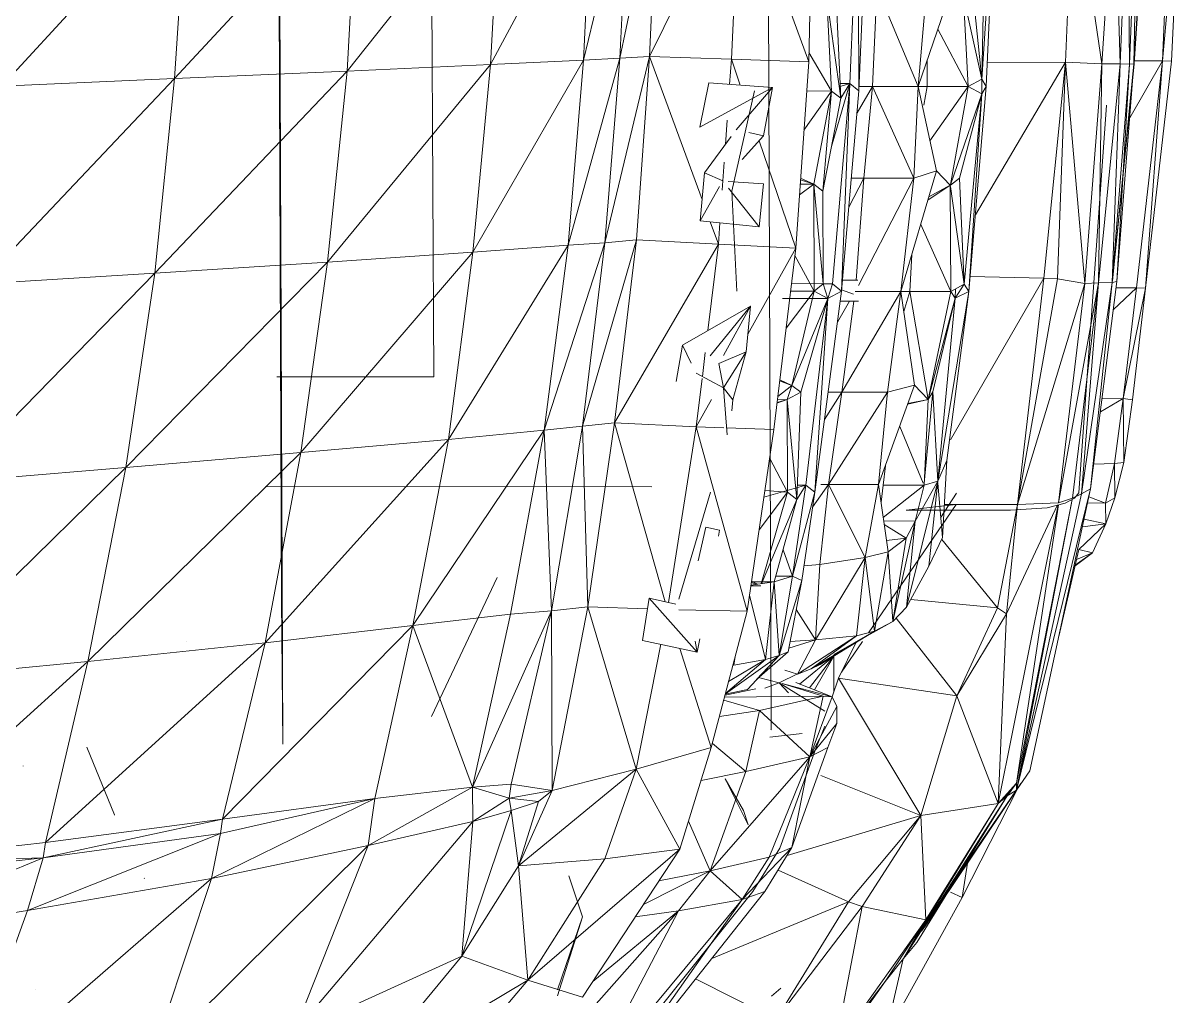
# Model space of a CAD drawing. Header units: inches. Extents: x -4830 to -242, y 9551 to 12925.
# Drawn here: x -1913.04 to -1893.44, y 12405.01 to 12421.48 of the extents above; entities that cross this region are included whole.
import ezdxf

# ---------------------------------------------------------------- set-up
doc = ezdxf.new("R2010")
doc.units = ezdxf.units.IN
doc.header["$MEASUREMENT"] = 0
for name, color, linetype, lineweight in [('0-1', 7, 'Continuous', 5), ('0-2', 7, 'Continuous', 9), ('A-GENM', 5, 'Continuous', 9)]:
    doc.layers.add(name, color=color, linetype=linetype, lineweight=lineweight)

# ---------------------------------------------------------------- blocks, each defined once
blk = doc.blocks.new('Land_Rover_Evoque_-_SUV_Car_Vehicle_Automobile_13067 - Land Rover EVOQUE_dwg-V128-FLOOR PLAN - 2ND FLOOR')
at = {"layer": 'A-GENM'}
for p, q in [((0.07983, 2.5898), (0.16174, 2.58627)), ((0.07983, 2.5898), (0.1615, 2.58237)), ((0.07968, 2.58585), (0.1615, 2.58237)), ((0.16174, 2.58627), (0.1615, 2.58237)), ((0.25932, 2.57505), (0.1615, 2.58237)), ((0.16161, 2.57019), (0.1615, 2.58237)), ((0.1615, 2.58237), (0.186, 2.56826)), ((0.1615, 2.58237), (0.25907, 2.57112)), ((0.16174, 2.58627), (0.25932, 2.57505)), ((0.07965, 2.57161), (0.16285, 2.57008)), ((0.07965, 2.57161), (0.16292, 2.56809)), ((0.07971, 2.57553), (0.16279, 2.57014)), ((0.07971, 2.57553), (0.16285, 2.57008)), ((0.25932, 2.57505), (0.25907, 2.57112)), ((0.25932, 2.57505), (0.30719, 2.5694)), ((0.25932, 2.57505), (0.30671, 2.5655)), ((0.16292, 2.56809), (0.07959, 2.56763)), ((0.07959, 2.56763), (0.16285, 2.56414)), ((0.16279, 2.57014), (0.16021, 2.57025)), ((0.2562, 2.56081), (0.16279, 2.57014)), ((0.16285, 2.57008), (0.25637, 2.56273)), ((0.16285, 2.57008), (0.2562, 2.56081)), ((0.16285, 2.57008), (0.16292, 2.56809)), ((0.16292, 2.56809), (0.16285, 2.56414)), ((0.16292, 2.56809), (0.25637, 2.56273)), ((0.16292, 2.56809), (0.25681, 2.56073)), ((0.25907, 2.56239), (0.25907, 2.57112)), ((0.25907, 2.57112), (0.26851, 2.56119)), ((0.25907, 2.57112), (0.30671, 2.5655)), ((0.30719, 2.5694), (0.30671, 2.5655)), ((0.30719, 2.5694), (0.33419, 2.56566)), ((0.07948, 2.56174), (0.16285, 2.56414)), ((0.07948, 2.56174), (0.1628, 2.55628)), ((0.1628, 2.55628), (0.16285, 2.56414)), ((0.25681, 2.56073), (0.16285, 2.56414)), ((0.16285, 2.56414), (0.25701, 2.55486)), ((0.25637, 2.56273), (0.3455, 2.55145)), ((0.25637, 2.56273), (0.25681, 2.56073)), ((0.33419, 2.56566), (0.30671, 2.5655)), ((0.30681, 2.55635), (0.30671, 2.5655)), ((0.30671, 2.5655), (0.31234, 2.55565)), ((0.30671, 2.5655), (0.33468, 2.56172)), ((0.33419, 2.56566), (0.34941, 2.56179)), ((0.33419, 2.56566), (0.33468, 2.56172)), ((0.34941, 2.56179), (0.33468, 2.56172)), ((0.33488, 2.55279), (0.33468, 2.56172)), ((0.33468, 2.56172), (0.35162, 2.55789)), ((0.34941, 2.56179), (0.36049, 2.55798)), ((0.34941, 2.56179), (0.35162, 2.55789)), ((0.18061, 2.5582), (0.34726, 2.54644)), ((0.25681, 2.56073), (0.25701, 2.55486)), ((0.25681, 2.56073), (0.3455, 2.55145)), ((0.25681, 2.56073), (0.34764, 2.54751)), ((0.34896, 2.55071), (0.35162, 2.55789)), ((0.35162, 2.55789), (0.3515, 2.55016)), ((0.36049, 2.55798), (0.35162, 2.55789)), ((0.36049, 2.55798), (0.35859, 2.54863)), ((0.37305, 2.55218), (0.36049, 2.55798)), ((0.36049, 2.55798), (0.37157, 2.5463)), ((0.36049, 2.55798), (0.36176, 2.54795)), ((0.1628, 2.55628), (0.07933, 2.54413)), ((0.1628, 2.55628), (0.16218, 2.54067)), ((0.1628, 2.55628), (0.25719, 2.54894)), ((0.1628, 2.55628), (0.25701, 2.55486)), ((0.25719, 2.54894), (0.25701, 2.55486)), ((0.35146, 2.53769), (0.25701, 2.55486)), ((0.25701, 2.55486), (0.34764, 2.54751)), ((0.25701, 2.55486), (0.34955, 2.54358)), ((0.37305, 2.55218), (0.37157, 2.5463)), ((0.37909, 2.54423), (0.37305, 2.55218)), ((0.37305, 2.55218), (0.37828, 2.54478)), ((0.37305, 2.55218), (0.37581, 2.54534)), ((0.25719, 2.54894), (0.16218, 2.54067)), ((0.25719, 2.54894), (0.2552, 2.53718)), ((0.25719, 2.54894), (0.35146, 2.53769)), ((0.25719, 2.54894), (0.35217, 2.52006)), ((0.3455, 2.55145), (0.46676, 2.52537)), ((0.3455, 2.55145), (0.34764, 2.54751)), ((0.3455, 2.55145), (0.47494, 2.51953)), ((0.34764, 2.54751), (0.34955, 2.54358)), ((0.34764, 2.54751), (0.47494, 2.51953)), ((0.07933, 2.54413), (0.16218, 2.54067)), ((0.34954, 2.54448), (0.34726, 2.54644)), ((0.35159, 2.54053), (0.34954, 2.54448)), ((0.35146, 2.53769), (0.34955, 2.54358)), ((0.35006, 2.54348), (0.47494, 2.51953)), ((0.35006, 2.54348), (0.47207, 2.51951)), ((0.40898, 2.5378), (0.37157, 2.5463)), ((0.16229, 2.50703), (0.16218, 2.54067)), ((0.16218, 2.54067), (0.22771, 2.5019)), ((0.16218, 2.54067), (0.25496, 2.53132)), ((0.16218, 2.54067), (0.2552, 2.53718)), ((0.25496, 2.53132), (0.2552, 2.53718)), ((0.35217, 2.52006), (0.2552, 2.53718)), ((0.35146, 2.53769), (0.35217, 2.52006)), ((0.35361, 2.5327), (0.35159, 2.54053)), ((0.35235, 2.53756), (0.47207, 2.51951)), ((0.35236, 2.53751), (0.48072, 2.51167)), ((0.35244, 2.53723), (0.39929, 2.51525)), ((0.35462, 2.51703), (0.35361, 2.5327)), ((0.25429, 2.49963), (0.25496, 2.53132)), ((0.25496, 2.53132), (0.32446, 2.49115)), ((0.25496, 2.53132), (0.35217, 2.52006)), ((0.47494, 2.51953), (0.46676, 2.52537)), ((0.35219, 2.48856), (0.35217, 2.52006)), ((0.35217, 2.52006), (0.39929, 2.51525)), ((0.35217, 2.52006), (0.39658, 2.51133)), ((0.35462, 2.51703), (0.35461, 2.47208)), ((0.47494, 2.51953), (0.47207, 2.51951)), ((0.47746, 2.5156), (0.47207, 2.51951)), ((0.48072, 2.51167), (0.47207, 2.51951)), ((0.52907, 2.4826), (0.47217, 2.52149)), ((0.47494, 2.51953), (0.47217, 2.52149)), ((0.47746, 2.51564), (0.47281, 2.51884)), ((0.52109, 2.49625), (0.47385, 2.52031)), ((0.47881, 2.51397), (0.47483, 2.517)), ((0.52907, 2.4826), (0.47494, 2.51953)), ((0.53308, 2.48065), (0.47494, 2.51953)), ((0.47746, 2.5156), (0.47494, 2.51953)), ((0.39929, 2.51525), (0.39658, 2.51133)), ((0.48072, 2.51167), (0.39929, 2.51525)), ((0.43442, 2.49387), (0.39929, 2.51525)), ((0.53555, 2.47868), (0.47746, 2.5156)), ((0.54048, 2.47675), (0.47746, 2.5156)), ((0.54736, 2.47091), (0.47746, 2.5156)), ((0.47746, 2.5156), (0.48072, 2.51167)), ((0.08768, 2.51018), (0.17256, 2.50659)), ((0.08768, 2.51018), (0.16936, 2.50463)), ((0.36724, 2.48739), (0.39658, 2.51133)), ((0.39299, 2.47408), (0.39658, 2.51133)), ((0.43442, 2.49387), (0.39658, 2.51133)), ((0.48072, 2.51167), (0.43442, 2.49387)), ((0.54736, 2.47091), (0.48072, 2.51167)), ((0.53076, 2.48059), (0.48072, 2.51167)), ((0.48072, 2.51167), (0.48596, 2.47842)), ((0.09091, 2.5063), (0.16936, 2.50463)), ((0.16936, 2.50463), (0.13, 2.50055)), ((0.16936, 2.50463), (0.1332, 2.49666)), ((0.16936, 2.50463), (0.17256, 2.50659)), ((0.16936, 2.50463), (0.17575, 2.50464)), ((0.16936, 2.50463), (0.17257, 2.49879)), ((0.17256, 2.50659), (0.26065, 2.49909)), ((0.17256, 2.50659), (0.17575, 2.50464)), ((0.17575, 2.50464), (0.17257, 2.49879)), ((0.17575, 2.50464), (0.21198, 2.495)), ((0.17575, 2.50464), (0.26065, 2.49909)), ((0.17575, 2.50464), (0.25748, 2.49713)), ((0.17575, 2.50464), (0.21483, 2.49115)), ((0.17257, 2.49879), (0.1332, 2.49666)), ((0.17257, 2.49879), (0.14797, 2.48571)), ((0.17257, 2.49879), (0.21465, 2.49115)), ((0.17257, 2.49879), (0.19589, 2.48235)), ((0.17257, 2.49879), (0.17257, 2.48117)), ((0.25748, 2.49713), (0.21198, 2.495)), ((0.25748, 2.49713), (0.21553, 2.49115)), ((0.26065, 2.49909), (0.25748, 2.49713)), ((0.25748, 2.49713), (0.26067, 2.49128)), ((0.25748, 2.49713), (0.2636, 2.49324)), ((0.26065, 2.49909), (0.3333, 2.4896)), ((0.26065, 2.49909), (0.34213, 2.48572)), ((0.26065, 2.49909), (0.2636, 2.49324)), ((0.52109, 2.49625), (0.5064, 2.49849)), ((0.21498, 2.49115), (0.21198, 2.495)), ((0.2636, 2.49324), (0.25953, 2.49338)), ((0.2636, 2.49324), (0.26067, 2.49128)), ((0.30386, 2.48361), (0.2636, 2.49324)), ((0.30707, 2.48165), (0.2636, 2.49324)), ((0.34213, 2.48572), (0.2636, 2.49324)), ((0.34738, 2.4937), (0.35791, 2.48688)), ((0.35461, 2.47208), (0.35227, 2.49362)), ((0.40741, 2.45586), (0.35227, 2.49362)), ((0.43442, 2.49387), (0.40103, 2.4678)), ((0.43442, 2.49387), (0.42681, 2.44302)), ((0.48596, 2.47842), (0.43442, 2.49387)), ((0.51882, 2.49115), (0.52109, 2.49625)), ((0.58053, 2.46327), (0.52109, 2.49625)), ((0.13322, 2.4908), (0.17261, 2.47722)), ((0.21504, 2.49108), (0.20882, 2.4852)), ((0.26067, 2.49128), (0.21504, 2.49108)), ((0.21504, 2.49108), (0.21996, 2.48189)), ((0.21504, 2.49108), (0.2215, 2.48143)), ((0.26039, 2.49115), (0.23182, 2.47836)), ((0.30707, 2.48165), (0.26067, 2.49128)), ((0.26067, 2.49115), (0.26067, 2.47369)), ((0.3333, 2.4896), (0.36641, 2.48778)), ((0.34213, 2.48572), (0.3333, 2.4896)), ((0.34307, 2.4858), (0.36641, 2.48778)), ((0.36641, 2.48778), (0.3787, 2.48194)), ((0.17261, 2.47722), (0.20882, 2.4852)), ((0.26072, 2.46977), (0.20882, 2.4852)), ((0.212, 2.47543), (0.20882, 2.4852)), ((0.34213, 2.48572), (0.30386, 2.48361)), ((0.30707, 2.48165), (0.30386, 2.48361)), ((0.34307, 2.47991), (0.30386, 2.48361)), ((0.34387, 2.47984), (0.34213, 2.48572)), ((0.35933, 2.47598), (0.34213, 2.48572)), ((0.34213, 2.48572), (0.39639, 2.47221)), ((0.34213, 2.48572), (0.3787, 2.48194)), ((0.13003, 2.48098), (0.17261, 2.47722)), ((0.17261, 2.47722), (0.13004, 2.45951)), ((0.16127, 2.48113), (0.17257, 2.48117)), ((0.17253, 2.48117), (0.17252, 2.47722)), ((0.18061, 2.47978), (0.17257, 2.48117)), ((0.17261, 2.47722), (0.17261, 2.45769)), ((0.17261, 2.47722), (0.212, 2.47543)), ((0.30707, 2.48165), (0.26067, 2.47369)), ((0.30094, 2.47576), (0.30707, 2.48165)), ((0.30707, 2.48165), (0.34387, 2.47984)), ((0.30707, 2.48165), (0.30882, 2.47291)), ((0.30707, 2.48165), (0.30916, 2.47279)), ((0.34307, 2.4795), (0.31868, 2.46934)), ((0.34387, 2.47984), (0.34386, 2.46226)), ((0.34387, 2.47984), (0.35933, 2.47598)), ((0.34387, 2.47984), (0.35781, 2.46226)), ((0.39639, 2.47221), (0.3787, 2.48194)), ((0.48596, 2.47842), (0.42681, 2.44302)), ((0.48596, 2.47842), (0.4687, 2.43544)), ((0.53076, 2.48059), (0.48596, 2.47842)), ((0.52496, 2.45314), (0.48596, 2.47842)), ((0.48596, 2.47842), (0.523, 2.44728)), ((0.48596, 2.47842), (0.50306, 2.42093)), ((0.53076, 2.48059), (0.52496, 2.45314)), ((0.54736, 2.47091), (0.53076, 2.48059)), ((0.55718, 2.46311), (0.53076, 2.48059)), ((0.58524, 2.44168), (0.53076, 2.48059)), ((0.53308, 2.48065), (0.53555, 2.47868)), ((0.17261, 2.45769), (0.212, 2.47543)), ((0.212, 2.47543), (0.212, 2.45392)), ((0.212, 2.47543), (0.25811, 2.45156)), ((0.212, 2.47543), (0.26072, 2.46977)), ((0.24476, 2.47451), (0.26067, 2.47369)), ((0.26063, 2.47369), (0.26063, 2.4698)), ((0.26931, 2.47105), (0.26067, 2.47369)), ((0.26072, 2.46977), (0.30094, 2.47576)), ((0.30094, 2.47576), (0.34366, 2.46029)), ((0.3039, 2.46404), (0.30094, 2.47576)), ((0.35933, 2.47598), (0.35932, 2.46247)), ((0.35933, 2.47598), (0.3667, 2.47209)), ((0.35933, 2.47598), (0.40254, 2.46636)), ((0.35933, 2.47598), (0.39639, 2.47221)), ((0.3667, 2.47209), (0.36078, 2.46267)), ((0.37263, 2.46432), (0.3667, 2.47209)), ((0.3667, 2.47209), (0.36776, 2.46364)), ((0.3667, 2.47209), (0.40254, 2.46636)), ((0.40254, 2.46636), (0.39639, 2.47221)), ((0.54048, 2.47675), (0.54736, 2.47091)), ((0.26072, 2.45021), (0.26072, 2.46977)), ((0.26072, 2.46977), (0.30391, 2.4445)), ((0.26072, 2.46977), (0.3039, 2.46404)), ((0.54736, 2.47091), (0.55718, 2.46311)), ((0.58053, 2.46327), (0.54752, 2.47078)), ((0.30391, 2.4445), (0.3039, 2.46404)), ((0.34366, 2.43876), (0.3039, 2.46404)), ((0.3039, 2.46404), (0.34366, 2.46029)), ((0.33563, 2.4632), (0.34386, 2.46226)), ((0.34366, 2.46029), (0.37263, 2.46432)), ((0.35127, 2.46135), (0.34386, 2.46226)), ((0.37263, 2.46432), (0.40254, 2.46636)), ((0.37506, 2.45451), (0.37263, 2.46432)), ((0.37263, 2.46432), (0.40672, 2.45856)), ((0.41675, 2.44099), (0.40254, 2.46636)), ((0.40672, 2.45856), (0.40254, 2.46636)), ((0.55718, 2.46311), (0.57927, 2.44756)), ((0.55718, 2.46311), (0.58524, 2.44168)), ((0.13004, 2.45951), (0.17261, 2.45769)), ((0.17261, 2.45769), (0.212, 2.45392)), ((0.17261, 2.45769), (0.17261, 2.4519)), ((0.17261, 2.45769), (0.1839, 2.451)), ((0.34366, 2.43876), (0.34366, 2.46029)), ((0.37506, 2.45451), (0.34366, 2.46029)), ((0.37506, 2.45451), (0.40672, 2.45856)), ((0.40672, 2.45856), (0.42094, 2.43515)), ((0.40672, 2.45856), (0.41675, 2.44099)), ((0.4087, 2.45074), (0.40672, 2.45856)), ((0.42292, 2.43126), (0.40672, 2.45856)), ((0.17451, 2.45182), (0.0878, 2.45541)), ((0.212, 2.45392), (0.25582, 2.45058)), ((0.212, 2.45392), (0.212, 2.44855)), ((0.212, 2.45392), (0.22447, 2.44746)), ((0.34366, 2.43876), (0.37506, 2.45451)), ((0.37801, 2.43496), (0.37506, 2.45451)), ((0.37506, 2.45451), (0.4087, 2.45074)), ((0.37506, 2.45451), (0.41041, 2.43316)), ((0.4243, 2.44429), (0.41114, 2.4533)), ((0.52496, 2.45314), (0.523, 2.44728)), ((0.58524, 2.44168), (0.52496, 2.45314)), ((0.57353, 2.41617), (0.52496, 2.45314)), ((0.091, 2.4515), (0.17451, 2.45182)), ((0.17131, 2.44788), (0.091, 2.4515)), ((0.17131, 2.44788), (0.17451, 2.45182)), ((0.17131, 2.44369), (0.17131, 2.44788)), ((0.17131, 2.44788), (0.17263, 2.44375)), ((0.17131, 2.44369), (0.17131, 2.44788)), ((0.17131, 2.44788), (0.17758, 2.44398)), ((0.17131, 2.44788), (0.19831, 2.44001)), ((0.17131, 2.44788), (0.25732, 2.44039)), ((0.17131, 2.44788), (0.26051, 2.44431)), ((0.17451, 2.45182), (0.26051, 2.44431)), ((0.25582, 2.45135), (0.25582, 2.44472)), ((0.26184, 2.44947), (0.26001, 2.44433)), ((0.26489, 2.45166), (0.26489, 2.44373)), ((0.26489, 2.44966), (0.30391, 2.4445)), ((0.26489, 2.44777), (0.2738, 2.44255)), ((0.42514, 2.42539), (0.4087, 2.45074)), ((0.4087, 2.45074), (0.41041, 2.43316)), ((0.4087, 2.45074), (0.42292, 2.43126)), ((0.42681, 2.44302), (0.4114, 2.45068)), ((0.4114, 2.45068), (0.42681, 2.44302)), ((0.523, 2.44728), (0.50942, 2.41702)), ((0.57353, 2.41617), (0.523, 2.44728)), ((0.54735, 2.38851), (0.523, 2.44728)), ((0.17758, 2.44398), (0.13121, 2.44187)), ((0.17758, 2.44398), (0.1344, 2.43797)), ((0.17758, 2.44398), (0.17452, 2.44008)), ((0.17758, 2.44398), (0.2176, 2.43632)), ((0.25732, 2.44039), (0.26051, 2.44431)), ((0.34689, 2.43288), (0.26051, 2.44431)), ((0.26372, 2.43845), (0.26051, 2.44431)), ((0.30391, 2.4445), (0.3039, 2.43857)), ((0.30391, 2.4445), (0.31567, 2.43701)), ((0.30391, 2.4445), (0.34366, 2.43876)), ((0.43486, 2.44026), (0.42681, 2.44302)), ((0.43486, 2.44026), (0.42681, 2.44302)), ((0.43905, 2.44227), (0.43486, 2.44027)), ((0.44641, 2.4423), (0.43905, 2.44227)), ((0.46063, 2.43064), (0.43905, 2.44227)), ((0.44641, 2.4423), (0.45673, 2.43846)), ((0.46063, 2.43064), (0.44641, 2.4423)), ((0.1344, 2.43797), (0.17452, 2.44008)), ((0.15801, 2.43031), (0.17452, 2.44008)), ((0.17452, 2.44008), (0.17444, 2.42936)), ((0.21454, 2.4324), (0.17452, 2.44008)), ((0.19133, 2.42818), (0.17452, 2.44008)), ((0.2176, 2.43632), (0.17452, 2.44008)), ((0.25732, 2.44039), (0.26372, 2.43845)), ((0.25732, 2.44039), (0.25734, 2.43645)), ((0.26372, 2.43845), (0.25734, 2.43645)), ((0.26372, 2.43845), (0.26054, 2.43257)), ((0.26372, 2.43845), (0.2637, 2.4189)), ((0.26372, 2.43845), (0.30398, 2.42687)), ((0.34396, 2.42896), (0.26372, 2.43845)), ((0.26372, 2.43845), (0.30104, 2.42293)), ((0.26372, 2.43845), (0.34689, 2.43288)), ((0.34365, 2.43544), (0.34366, 2.43876)), ((0.34366, 2.43876), (0.35344, 2.4319)), ((0.34366, 2.43876), (0.37801, 2.43496)), ((0.43247, 2.44108), (0.41748, 2.44102)), ((0.41748, 2.44102), (0.41903, 2.43782)), ((0.41748, 2.44102), (0.4294, 2.42625)), ((0.41748, 2.44102), (0.43107, 2.43053)), ((0.41748, 2.44102), (0.43192, 2.43272)), ((0.42094, 2.43515), (0.41906, 2.43776)), ((0.42876, 2.42462), (0.43486, 2.44027)), ((0.43486, 2.44027), (0.42923, 2.41877)), ((0.43486, 2.44027), (0.43461, 2.43638)), ((0.46063, 2.43064), (0.43486, 2.44027)), ((0.45673, 2.43846), (0.49968, 2.42301)), ((0.46063, 2.43064), (0.45673, 2.43846)), ((0.21454, 2.4324), (0.21201, 2.42674)), ((0.21268, 2.4267), (0.21454, 2.4324)), ((0.25734, 2.43645), (0.21454, 2.4324)), ((0.21454, 2.4324), (0.2176, 2.43632)), ((0.21454, 2.4324), (0.26054, 2.43257)), ((0.21455, 2.42657), (0.21454, 2.4324)), ((0.21454, 2.4324), (0.21913, 2.42625)), ((0.25734, 2.43645), (0.2176, 2.43632)), ((0.24515, 2.42428), (0.26054, 2.43257)), ((0.25731, 2.4228), (0.25734, 2.43645)), ((0.25734, 2.43645), (0.26054, 2.43257)), ((0.26054, 2.43257), (0.26053, 2.42241)), ((0.30104, 2.42293), (0.26054, 2.43257)), ((0.27651, 2.42047), (0.26054, 2.43257)), ((0.34396, 2.42896), (0.34689, 2.43288)), ((0.38492, 2.42719), (0.34689, 2.43288)), ((0.38299, 2.42325), (0.34689, 2.43288)), ((0.37856, 2.42814), (0.37801, 2.43496)), ((0.37801, 2.43496), (0.41041, 2.43316)), ((0.39742, 2.42483), (0.41041, 2.43316)), ((0.42514, 2.42539), (0.41041, 2.43316)), ((0.41041, 2.43316), (0.414, 2.42171)), ((0.41041, 2.43316), (0.41109, 2.42226)), ((0.42292, 2.43126), (0.42094, 2.43515)), ((0.42883, 2.41757), (0.44109, 2.43717)), ((0.42923, 2.41877), (0.43461, 2.43638)), ((0.46063, 2.43064), (0.43461, 2.43638)), ((0.43461, 2.43638), (0.44071, 2.409)), ((0.43462, 2.43544), (0.43504, 2.394)), ((0.44747, 2.43719), (0.45704, 2.43332)), ((0.45704, 2.43332), (0.49998, 2.41786)), ((0.16195, 2.43023), (0.08042, 2.43188)), ((0.08042, 2.43188), (0.16195, 2.43023)), ((0.11865, 2.41441), (0.16195, 2.43023)), ((0.1609, 2.39698), (0.16195, 2.43023)), ((0.2421, 2.42465), (0.16195, 2.43023)), ((0.16195, 2.43023), (0.2421, 2.42465)), ((0.34396, 2.42533), (0.34396, 2.42896)), ((0.34396, 2.42896), (0.3501, 2.42509)), ((0.34396, 2.42896), (0.34912, 2.4109)), ((0.34396, 2.42896), (0.38299, 2.42325)), ((0.42514, 2.42539), (0.42292, 2.43126)), ((0.46063, 2.43064), (0.44071, 2.409)), ((0.45217, 2.41356), (0.45067, 2.42742)), ((0.46063, 2.43064), (0.46697, 2.40324)), ((0.46063, 2.43064), (0.5097, 2.38783)), ((0.46063, 2.43064), (0.50383, 2.41324)), ((0.46063, 2.43064), (0.49968, 2.42301)), ((0.19586, 2.40889), (0.2421, 2.42465)), ((0.24031, 2.39141), (0.2421, 2.42465)), ((0.32001, 2.41517), (0.2421, 2.42465)), ((0.27907, 2.40404), (0.2421, 2.42465)), ((0.2421, 2.42465), (0.32001, 2.41517)), ((0.30104, 2.42293), (0.29869, 2.41777)), ((0.29914, 2.41771), (0.30104, 2.42293)), ((0.30104, 2.42293), (0.30398, 2.42687)), ((0.30717, 2.42099), (0.30104, 2.42293)), ((0.3058, 2.4169), (0.30104, 2.42293)), ((0.3501, 2.42509), (0.30398, 2.42687)), ((0.30717, 2.42099), (0.30398, 2.42687)), ((0.3501, 2.42509), (0.30717, 2.42099)), ((0.3501, 2.42509), (0.34692, 2.42115)), ((0.3501, 2.42509), (0.38545, 2.41543)), ((0.3501, 2.42509), (0.38626, 2.40996)), ((0.3717, 2.41919), (0.38299, 2.42325)), ((0.38299, 2.42325), (0.38298, 2.41611)), ((0.38492, 2.42719), (0.38299, 2.42325)), ((0.38299, 2.42325), (0.38545, 2.41543)), ((0.38299, 2.42325), (0.41709, 2.41752)), ((0.38492, 2.42719), (0.4156, 2.4214)), ((0.38492, 2.42719), (0.41709, 2.41752)), ((0.42514, 2.42539), (0.42343, 2.41996)), ((0.42501, 2.42545), (0.42883, 2.41757)), ((0.49968, 2.42301), (0.5186, 2.41139)), ((0.50383, 2.41324), (0.49968, 2.42301)), ((0.52203, 2.4016), (0.49968, 2.42301)), ((0.30717, 2.42099), (0.34692, 2.42115)), ((0.30717, 2.42099), (0.30718, 2.41673)), ((0.30717, 2.42099), (0.30843, 2.41658)), ((0.30717, 2.42099), (0.30872, 2.41655)), ((0.33218, 2.41339), (0.34692, 2.42115)), ((0.34692, 2.42115), (0.34623, 2.41132)), ((0.38628, 2.40983), (0.34692, 2.42115)), ((0.36316, 2.40884), (0.34692, 2.42115)), ((0.38545, 2.41543), (0.41709, 2.41752)), ((0.4156, 2.4214), (0.42738, 2.40779)), ((0.4156, 2.4214), (0.41709, 2.41752)), ((0.42738, 2.40779), (0.41709, 2.41752)), ((0.41709, 2.41752), (0.43181, 2.4039)), ((0.41882, 2.41165), (0.41709, 2.41752)), ((0.41709, 2.41752), (0.43357, 2.39439)), ((0.42883, 2.41757), (0.42665, 2.40867)), ((0.42883, 2.41757), (0.43323, 2.4215)), ((0.42883, 2.41757), (0.43094, 2.42075)), ((0.4311, 2.4113), (0.42883, 2.41757)), ((0.49998, 2.41786), (0.51863, 2.40619)), ((0.56004, 2.41819), (0.56348, 2.41427)), ((-0.44708, 2.41074), (0.44898, 2.41403)), ((0.17098, 2.38721), (0.17302, 2.41461)), ((0.17302, 2.41461), (0.19377, 2.41078)), ((0.17302, 2.41461), (0.19, 2.38339)), ((0.17302, 2.41461), (0.1912, 2.39903)), ((0.31928, 2.39489), (0.32001, 2.41517)), ((0.39803, 2.40371), (0.32001, 2.41517)), ((0.32001, 2.41517), (0.39803, 2.40371)), ((0.38545, 2.41543), (0.38544, 2.40556)), ((0.38545, 2.41543), (0.38694, 2.40534)), ((0.38545, 2.41543), (0.41882, 2.41165)), ((0.44898, 2.41403), (0.44908, 2.41396)), ((0.5097, 2.38783), (0.50383, 2.41324)), ((0.50383, 2.41324), (0.52203, 2.4016)), ((0.57353, 2.41617), (0.55616, 2.3815)), ((0.19238, 2.40444), (0.19377, 2.41078)), ((0.2039, 2.40163), (0.19377, 2.41078)), ((0.21439, 2.41084), (0.21334, 2.39565)), ((0.21439, 2.41084), (0.2329, 2.40896)), ((0.21633, 2.39577), (0.2329, 2.40896)), ((0.2329, 2.40896), (0.23025, 2.38353)), ((0.38651, 2.40824), (0.38518, 2.4056)), ((0.38576, 2.40552), (0.38657, 2.40784)), ((0.38718, 2.40531), (0.38718, 2.40957)), ((0.39123, 2.40471), (0.41882, 2.41165)), ((0.4213, 2.39795), (0.41882, 2.41165)), ((0.41882, 2.41165), (0.43352, 2.3944)), ((0.41882, 2.41165), (0.42829, 2.39578)), ((0.4315, 2.40743), (0.43413, 2.39424)), ((0.43631, 2.39367), (0.44071, 2.409)), ((0.46697, 2.40324), (0.44071, 2.409)), ((0.44071, 2.409), (0.4434, 2.39181)), ((0.60163, 2.34533), (0.5186, 2.41139)), ((0.52203, 2.4016), (0.5186, 2.41139)), ((0.17441, 2.40685), (0.21763, 2.3972)), ((0.26702, 2.4052), (0.28374, 2.3759)), ((0.26702, 2.4052), (0.28664, 2.40331)), ((0.26702, 2.4052), (0.28834, 2.38786)), ((0.26702, 2.4052), (0.28812, 2.39351)), ((0.28664, 2.40331), (0.30727, 2.39752)), ((0.28664, 2.40331), (0.29156, 2.39161)), ((0.28664, 2.40331), (0.30212, 2.39357)), ((0.31882, 2.38188), (0.39803, 2.40371)), ((0.39745, 2.37431), (0.39803, 2.40371)), ((0.45669, 2.38832), (0.39803, 2.40371)), ((0.39803, 2.40371), (0.45669, 2.38832)), ((0.43181, 2.4039), (0.43372, 2.39435)), ((0.46697, 2.40324), (0.45488, 2.3888)), ((0.46697, 2.40324), (0.5097, 2.38783)), ((0.46697, 2.40324), (0.47091, 2.38391)), ((0.47007, 2.39424), (0.48994, 2.40412)), ((0.48379, 2.40214), (0.48994, 2.40412)), ((0.51863, 2.40619), (0.60106, 2.34002)), ((0.13596, 2.3981), (0.1609, 2.39698)), ((0.1609, 2.39698), (0.17199, 2.40075)), ((0.26057, 2.39933), (0.21761, 2.39719)), ((0.30727, 2.39752), (0.30212, 2.39357)), ((0.31192, 2.39711), (0.30727, 2.39752)), ((0.41763, 2.39857), (0.4213, 2.39795)), ((0.48379, 2.40214), (0.47007, 2.39424)), ((0.5097, 2.38783), (0.52203, 2.4016)), ((0.52203, 2.4016), (0.52689, 2.37423)), ((0.52203, 2.4016), (0.60258, 2.33457)), ((0.52203, 2.4016), (0.60163, 2.34533)), ((0.15972, 2.36177), (0.1609, 2.39698)), ((0.1609, 2.39698), (0.17165, 2.39622)), ((0.18701, 2.39515), (0.19749, 2.39441)), ((0.19413, 2.39688), (0.20975, 2.38539)), ((0.20505, 2.39388), (0.21717, 2.39303)), ((0.21317, 2.39325), (0.20975, 2.38539)), ((0.29156, 2.39161), (0.30212, 2.39357)), ((0.29576, 2.38183), (0.30212, 2.39357)), ((0.32234, 2.39513), (0.30212, 2.39357)), ((0.31882, 2.38188), (0.31924, 2.39375)), ((0.1014, 2.39043), (0.15972, 2.36177)), ((0.21562, 2.39185), (0.23025, 2.38353)), ((0.2307, 2.38788), (0.24031, 2.39141)), ((0.23114, 2.39205), (0.24031, 2.39141)), ((0.24031, 2.39141), (0.23848, 2.35618)), ((0.24031, 2.39141), (0.31715, 2.34672)), ((0.24031, 2.39141), (0.27746, 2.3869)), ((0.31882, 2.38188), (0.30714, 2.38839)), ((0.39285, 2.37438), (0.34693, 2.38793)), ((0.36321, 2.39187), (0.362, 2.38598)), ((0.36591, 2.39138), (0.36321, 2.39187)), ((0.41411, 2.37481), (0.45669, 2.38832)), ((0.50036, 2.37476), (0.45669, 2.38832)), ((0.46605, 2.35605), (0.45669, 2.38832)), ((0.45669, 2.38832), (0.50036, 2.37476)), ((0.5097, 2.38783), (0.48829, 2.37851)), ((0.5097, 2.38783), (0.52689, 2.37423)), ((0.5097, 2.38783), (0.51396, 2.36582)), ((0.5097, 2.38783), (0.52412, 2.35914)), ((0.15972, 2.36177), (0.22112, 2.38436)), ((0.17098, 2.38721), (0.19, 2.38339)), ((0.23025, 2.38353), (0.20975, 2.38539)), ((0.28686, 2.38576), (0.29721, 2.3845)), ((0.29811, 2.38439), (0.31882, 2.38188)), ((0.362, 2.38598), (0.37643, 2.38275)), ((0.41574, 2.38229), (0.40997, 2.38334)), ((0.28374, 2.3759), (0.29152, 2.37974)), ((0.31715, 2.34672), (0.31882, 2.38188)), ((0.39441, 2.36996), (0.31882, 2.38188)), ((0.41574, 2.38229), (0.39246, 2.36162)), ((0.41574, 2.38229), (0.41062, 2.35877)), ((0.41574, 2.38229), (0.41103, 2.38132)), ((0.28374, 2.3759), (0.29935, 2.3732)), ((0.39246, 2.36162), (0.39512, 2.37301)), ((0.46605, 2.35605), (0.50036, 2.37476)), ((0.56391, 2.333), (0.50036, 2.37476)), ((0.50458, 2.34252), (0.50036, 2.37476)), ((0.5566, 2.30947), (0.50036, 2.37476)), ((0.50036, 2.37476), (0.56391, 2.333)), ((0.52689, 2.37423), (0.60258, 2.33457)), ((0.52689, 2.37423), (0.60254, 2.30717)), ((0.52689, 2.37423), (0.52945, 2.35564)), ((0.52689, 2.37423), (0.5572, 2.33741)), ((0.31715, 2.34672), (0.39408, 2.36856)), ((0.08112, 2.36539), (0.16046, 2.34906)), ((0.08112, 2.36539), (0.15972, 2.36177)), ((0.34463, 2.3628), (0.34453, 2.19667)), ((0.41232, 2.36657), (0.46605, 2.35605)), ((0.16046, 2.34906), (0.15972, 2.36177)), ((0.15972, 2.36177), (0.23848, 2.35618)), ((0.15972, 2.36177), (0.23974, 2.3425)), ((0.41062, 2.35877), (0.39246, 2.36162)), ((0.39706, 2.3609), (0.39617, 2.33526)), ((0.23848, 2.35618), (0.23974, 2.3425)), ((0.23848, 2.35618), (0.31715, 2.34672)), ((0.23848, 2.35618), (0.31862, 2.33301)), ((0.39617, 2.33526), (0.46605, 2.35605)), ((0.50756, 2.30537), (0.46605, 2.35605)), ((0.47518, 2.3199), (0.46605, 2.35605)), ((0.46605, 2.35605), (0.50458, 2.34252)), ((0.16046, 2.34906), (0.08144, 2.35268)), ((0.08144, 2.35268), (0.1612, 2.33341)), ((0.16046, 2.34906), (0.1612, 2.33341)), ((0.16046, 2.34906), (0.23974, 2.3425)), ((0.16046, 2.34906), (0.24072, 2.32685)), ((0.31715, 2.34672), (0.31862, 2.33301)), ((0.31715, 2.34672), (0.39617, 2.33526)), ((0.23974, 2.3425), (0.24072, 2.32685)), ((0.23974, 2.3425), (0.31862, 2.33301)), ((0.23974, 2.3425), (0.32034, 2.3164)), ((0.50756, 2.30537), (0.50458, 2.34252)), ((0.50458, 2.34252), (0.5566, 2.30947)), ((0.08181, 2.33701), (0.1612, 2.33341)), ((0.08181, 2.33701), (0.16317, 2.29332)), ((0.1612, 2.33341), (0.24072, 2.32685)), ((0.1612, 2.33341), (0.2438, 2.28581)), ((0.1612, 2.33341), (0.16317, 2.29332)), ((0.31862, 2.33301), (0.39617, 2.33526)), ((0.31862, 2.33301), (0.32034, 2.3164)), ((0.31862, 2.33301), (0.39789, 2.31961)), ((0.39789, 2.31961), (0.39617, 2.33526)), ((0.47518, 2.3199), (0.39617, 2.33526)), ((0.52947, 2.3329), (0.5118, 2.32709)), ((0.52947, 2.3329), (0.51229, 2.32725)), ((0.52947, 2.3329), (0.56333, 2.32226)), ((0.52947, 2.3329), (0.56333, 2.32226)), ((0.52947, 2.3329), (0.56087, 2.32226)), ((0.5566, 2.30947), (0.56391, 2.333)), ((0.24072, 2.32685), (0.2438, 2.28581)), ((0.24072, 2.32685), (0.32034, 2.3164)), ((0.24072, 2.32685), (0.32428, 2.27535)), ((0.32034, 2.3164), (0.39789, 2.31961)), ((0.39789, 2.31961), (0.47518, 2.3199)), ((0.39936, 2.30203), (0.39789, 2.31961)), ((0.39789, 2.31961), (0.47371, 2.28567)), ((0.39789, 2.31961), (0.47248, 2.3023)), ((0.47248, 2.3023), (0.47518, 2.3199)), ((0.50756, 2.30537), (0.47518, 2.3199)), ((0.47983, 2.31407), (0.47518, 2.3199)), ((0.47518, 2.3199), (0.47838, 2.30135)), ((0.32034, 2.3164), (0.32428, 2.27535)), ((0.32034, 2.3164), (0.40427, 2.25998)), ((0.32034, 2.3164), (0.39936, 2.30203)), ((0.47983, 2.31407), (0.47838, 2.30135)), ((0.48378, 2.30234), (0.47983, 2.31407)), ((0.50756, 2.30537), (0.47983, 2.31407)), ((0.50756, 2.30537), (0.5566, 2.30947)), ((0.54632, 2.28105), (0.5566, 2.30947)), ((0.6003, 2.23631), (0.5566, 2.30947)), ((0.5566, 2.30947), (0.614, 2.26081)), ((0.48378, 2.30234), (0.50756, 2.30537)), ((0.54632, 2.28105), (0.50756, 2.30537)), ((0.40427, 2.25998), (0.39936, 2.30203)), ((0.39936, 2.30203), (0.47371, 2.28567)), ((0.47371, 2.28567), (0.47248, 2.3023)), ((0.47248, 2.3023), (0.47838, 2.30135)), ((0.47371, 2.28567), (0.47838, 2.30135)), ((0.48378, 2.30234), (0.47838, 2.30135)), ((0.48843, 2.28575), (0.47838, 2.30135)), ((0.54632, 2.28105), (0.48378, 2.30234)), ((0.48843, 2.28575), (0.48378, 2.30234)), ((0.16317, 2.29332), (0.08272, 2.29791)), ((0.16598, 2.23175), (0.08272, 2.29791)), ((0.2438, 2.28581), (0.16317, 2.29332)), ((0.16317, 2.29332), (0.24807, 2.22323)), ((0.16317, 2.29332), (0.16598, 2.23175)), ((0.44337, 2.26805), (0.38363, 2.29622)), ((0.2438, 2.28581), (0.24807, 2.22323)), ((0.2438, 2.28581), (0.32428, 2.27535)), ((0.2438, 2.28581), (0.32991, 2.21182)), ((0.40427, 2.25998), (0.47371, 2.28567)), ((0.48843, 2.28575), (0.47371, 2.28567)), ((0.49872, 2.24082), (0.47371, 2.28567)), ((0.47862, 2.24366), (0.47371, 2.28567)), ((0.57918, 2.20886), (0.48843, 2.28575)), ((0.54632, 2.28105), (0.48843, 2.28575)), ((0.48843, 2.28575), (0.49872, 2.24082)), ((0.57918, 2.20886), (0.54632, 2.28105)), ((0.6003, 2.23631), (0.54632, 2.28105)), ((0.32428, 2.27535), (0.32991, 2.21182)), ((0.32428, 2.27535), (0.41163, 2.19649)), ((0.32428, 2.27535), (0.40427, 2.25998)), ((0.29734, 2.26901), (-0.29371, 2.26609)), ((0.29734, 2.26901), (0.2974, 2.20156)), ((0.41163, 2.19649), (0.40427, 2.25998)), ((0.40427, 2.25998), (0.48744, 2.17819)), ((0.40427, 2.25998), (0.47862, 2.24366)), ((0.49872, 2.24082), (0.47862, 2.24366)), ((0.51294, 2.17341), (0.47862, 2.24366)), ((0.48744, 2.17819), (0.47862, 2.24366)), ((0.47862, 2.24366), (0.49358, 2.17724)), ((0.57918, 2.20886), (0.49872, 2.24082)), ((0.49872, 2.24082), (0.59145, 2.14733)), ((0.49872, 2.24082), (0.51294, 2.17341)), ((0.16598, 2.23175), (0.08414, 2.23634)), ((0.16917, 2.15747), (0.08414, 2.23634)), ((0.24807, 2.22323), (0.16598, 2.23175)), ((0.16598, 2.23175), (0.25284, 2.149)), ((0.16598, 2.23175), (0.16917, 2.15747)), ((0.24807, 2.22323), (0.25284, 2.149)), ((0.24807, 2.22323), (0.32991, 2.21182)), ((0.24807, 2.22323), (0.33628, 2.13658)), ((0.32991, 2.21182), (0.33628, 2.13658)), ((0.32991, 2.21182), (0.4197, 2.12027)), ((0.32991, 2.21182), (0.41163, 2.19649)), ((0.45517, 2.20402), (0.00065, 2.20236)), ((0.3932, 2.20346), (0.45517, 2.20402)), ((0.3598, 2.20336), (0.0015, 2.20202)), ((0.3932, 2.20346), (0.3598, 2.20336)), ((0.4197, 2.12027), (0.41163, 2.19649)), ((0.41163, 2.19649), (0.49749, 2.10198)), ((0.41163, 2.19649), (0.48744, 2.17819)), ((0.42712, 2.18997), (0.42722, 2.19004)), ((0.49749, 2.10198), (0.48744, 2.17819)), ((0.48744, 2.17819), (0.50412, 2.10104)), ((0.48744, 2.17819), (0.49358, 2.17724)), ((0.51294, 2.17341), (0.49358, 2.17724)), ((0.52667, 2.09431), (0.49358, 2.17724)), ((0.50412, 2.10104), (0.49358, 2.17724)), ((0.59145, 2.14733), (0.51294, 2.17341)), ((0.60665, 2.06527), (0.51294, 2.17341)), ((0.51294, 2.17341), (0.52667, 2.09431)), ((0.16917, 2.15747), (0.08571, 2.16301)), ((0.08571, 2.16301), (0.17243, 2.08319)), ((0.4112, 2.16252), (0.41129, 2.16258)), ((0.25284, 2.149), (0.16917, 2.15747)), ((0.16917, 2.15747), (0.17243, 2.08319)), ((0.16917, 2.15747), (0.25749, 2.07373)), ((0.25284, 2.149), (0.33628, 2.13658)), ((0.25284, 2.149), (0.34264, 2.06137)), ((0.25284, 2.149), (0.25749, 2.07373)), ((0.51295, 2.14454), (0.51284, 2.14445)), ((0.33628, 2.13658), (0.34264, 2.06137)), ((0.33628, 2.13658), (0.42705, 2.04407)), ((0.33628, 2.13658), (0.4197, 2.12027)), ((0.45653, 2.11982), (0.4856, 2.13164)), ((0.4856, 2.13164), (0.48571, 2.13169)), ((0.42705, 2.04407), (0.4197, 2.12027)), ((0.4197, 2.12027), (0.50606, 2.02481)), ((0.4197, 2.12027), (0.49749, 2.10198)), ((0.50606, 2.02481), (0.49749, 2.10198)), ((0.49749, 2.10198), (0.50412, 2.10104)), ((0.52667, 2.09431), (0.50412, 2.10104)), ((0.53891, 2.01617), (0.50412, 2.10104)), ((0.50606, 2.02481), (0.50412, 2.10104)), ((0.51243, 2.02385), (0.50412, 2.10104)), ((0.60665, 2.06527), (0.52667, 2.09431)), ((0.52667, 2.09431), (0.53891, 2.01617)), ((0.5606, 2.09785), (0.56051, 2.09781)), ((0.46454, 2.09245), (0.46464, 2.09249))]:
    blk.add_line(p, q, dxfattribs=at)
blk = doc.blocks.new('Land_Rover_Evoque_-_SUV_Car_Vehicle_Automobile_13067 - Land_Rover_Evoque_-_SUV_Car_Vehicle_Automobile_13067-V129-FLOOR PLAN - 2ND FLOOR')
at = {"xscale": 39.40029010366786, "yscale": 39.40029010366786, "zscale": 39.40029010366786, "rotation": 180}
blk.add_blockref('Land_Rover_Evoque_-_SUV_Car_Vehicle_Automobile_13067 - Land Rover EVOQUE_dwg-V128-FLOOR PLAN - 2ND FLOOR', (-0.026, 10.27), dxfattribs=at)
blk = doc.blocks.new('CTR  - Topography_rvt-1-FLOOR PLAN - 2ND FLOOR')
at = {"layer": '0-2', "rotation": 89.99999999999953}
blk.add_blockref('Land_Rover_Evoque_-_SUV_Car_Vehicle_Automobile_13067 - Land_Rover_Evoque_-_SUV_Car_Vehicle_Automobile_13067-V129-FLOOR PLAN - 2ND FLOOR', (-1985.21, 12427.23), dxfattribs=at)

msp = doc.modelspace()

# ---------------------------------------------------------------- block references
at = {"layer": '0-1'}
msp.add_blockref('CTR  - Topography_rvt-1-FLOOR PLAN - 2ND FLOOR', (0, 0), dxfattribs=at)

doc.saveas('drawing.dxf')
